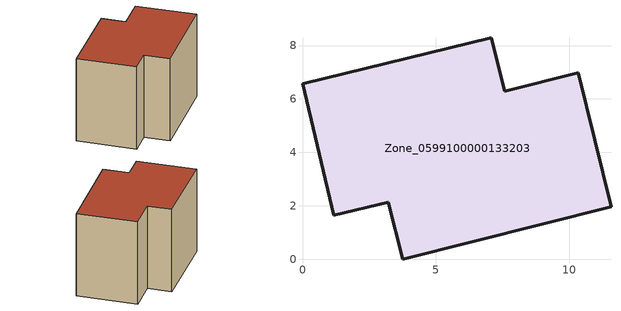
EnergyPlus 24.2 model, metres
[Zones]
Zone_0599100000133203
 floor ground (C_G): 7.57,6.29 10.32,6.98 11.55,1.96 3.75,0 3.22,2.13 1.18,1.64 0,6.58 7.08,8.29 z0
 wall outside (C_F): 7.08,8.29 0,6.58 1.18,1.64 3.22,2.13 3.75,0 11.55,1.96 10.32,6.98 7.57,6.29 7.08,8.29 z0:7.46
 roof outside (C_R): 7.57,6.29 7.08,8.29 0,6.58 1.18,1.64 3.22,2.13 3.75,0 11.55,1.96 10.32,6.98 z7.46
[BUILDING]
Pand.0599100000133203: North Axis=0; Terrain=City; Loads Convergence Tolerance Value=0.04; Temperature Convergence Tolerance Value=0.4; Solar Distribution=FullExterior; Maximum Number of Warmup Days=25; Minimum Number of Warmup Days=1
[Site:Location]
Rotterdam.The.Hague.AP_ZH_NLD Design_Conditions: Latitude=51.96; Longitude=4.45; Time Zone=1; Elevation=-4.5
[SITE:GROUNDTEMPERATURE:BUILDINGSURFACE]
18, 18, 18, 18, 18, 18, 18, 18, 18, 18, 18, 18
[MATERIAL] Thermal Absorptance=0.9; Solar Absorptance=0.7; Visible Absorptance=0.7
Name | Roughness | Thickness | Conductivity | Density | Specific Heat
G.TC.1946 | MediumSmooth | 0.15 | 1 | 540 | 1210
F.TC.1946 | Rough | 0.3 | 0.857143 | 1920 | 840
R.TC.1946 | MediumRough | 0.2 | 0.909091 | 1500 | 1000
[CONSTRUCTION]
C_G: G.TC.1946
C_F: F.TC.1946
C_R: R.TC.1946
[ZONE]
Zone_0599100000133203: Type=1; Multiplier=1; Ceiling Height=Autocalculate; Volume=Autocalculate; Floor Area=autocalculate; Part of Total Floor Area=Yes
[ZONEINFILTRATION:DESIGNFLOWRATE]
Infil_Zone_0599100000133203: Zone or ZoneList or Space or SpaceList=Zone_0599100000133203; Schedule=AlwaysOn; Design Flow Rate Calculation Method=Flow/Area; Flow Rate per Floor Area=0.003; Constant Term Coefficient=1; Temperature Term Coefficient=0; Velocity Term Coefficient=0; Velocity Squared Term Coefficient=0
[HVACTEMPLATE:ZONE:IDEALLOADSAIRSYSTEM]
Zone_0599100000133203: Maximum Heating Supply Air Temperature=50; Minimum Cooling Supply Air Temperature=13; Maximum Heating Supply Air Humidity Ratio=0.0156; Minimum Cooling Supply Air Humidity Ratio=0.0077; Heating Limit=NoLimit; Cooling Limit=NoLimit; Dehumidification Control Type=ConstantSensibleHeatRatio; Cooling Sensible Heat Ratio=0.7; Dehumidification Setpoint=60; Humidification Control Type=None; Humidification Setpoint=30; Outdoor Air Method=None; Outdoor Air Flow Rate per Person=0.00944; Outdoor Air Flow Rate per Zone Floor Area=0; Outdoor Air Flow Rate per Zone=0; Demand Controlled Ventilation Type=None; Outdoor Air Economizer Type=NoEconomizer; Heat Recovery Type=None; Sensible Heat Recovery Effectiveness=0.7; Latent Heat Recovery Effectiveness=0.65
[ZONECONTROL:THERMOSTAT]
ThermostatControl_Zone_0599100000133203: Zone or ZoneList=Zone_0599100000133203; Control Type Schedule=DualSetpointControlType; Control 1=Thermostat_Zone_0599100000133203; Temperature Difference Between Cutout And Setpoint=0
[THERMOSTATSETPOINT:DUALSETPOINT]
Thermostat_Zone_0599100000133203: Heating Setpoint Temperature Schedule=HeatingSetpoint_Zone_0599100000133203; Cooling Setpoint Temperature Schedule=CoolingSetpoint_Zone_0599100000133203
[SCHEDULE:COMPACT]
HeatingSetpoint_Zone_0599100000133203: Through: 12/31, For: AllDays, Until: 24:00, 21
CoolingSetpoint_Zone_0599100000133203: Through: 12/31, For: AllDays, Until: 24:00, 24
DualSetpointControlType: Through: 12/31, For: AllDays, Until: 24:00, 4
AlwaysOn: Through: 12/31, For: AllDays, Until: 24:00, 1
